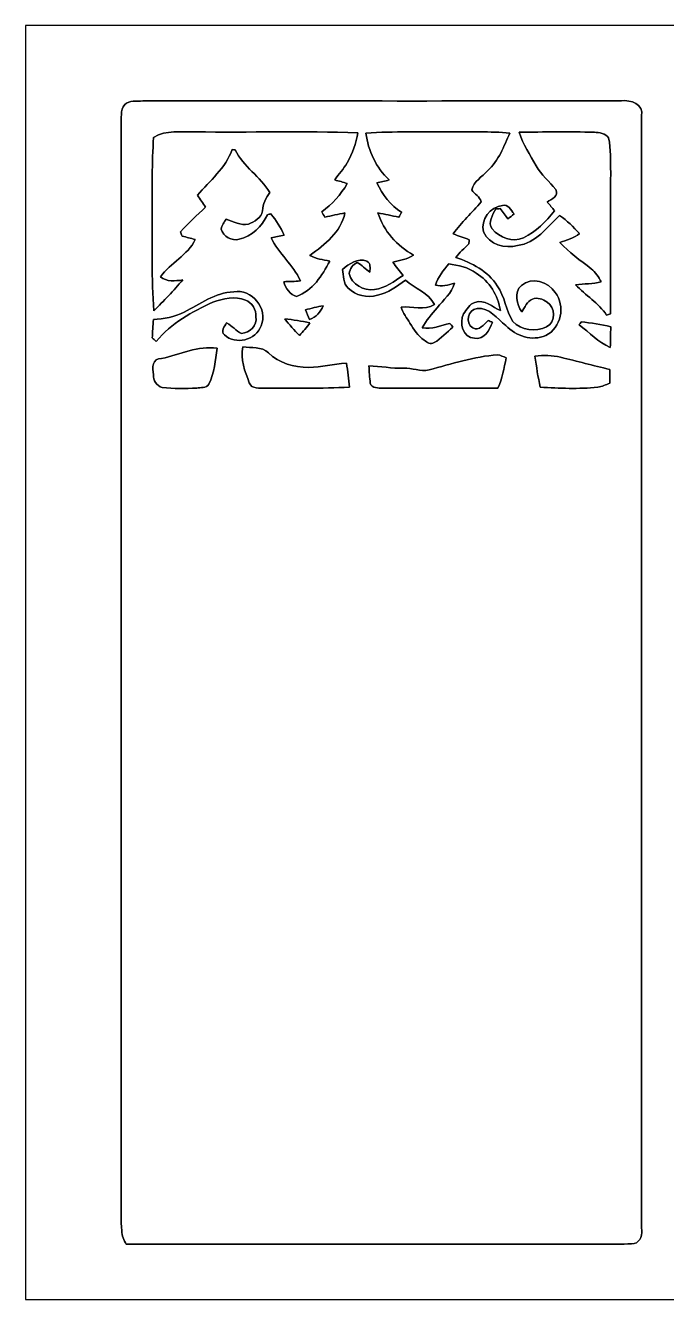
# Model space of a CAD drawing. Header units: centimetres. Extents: x -16.8 to 16.8, y -16.7 to 16.7.
# Drawn here: x -16.77 to 0, y -16.67 to 16.67 of the extents above; entities that cross this region are included whole.
import ezdxf

# ---------------------------------------------------------------- set-up
doc = ezdxf.new("R2010")
doc.units = ezdxf.units.CM
doc.header["$MEASUREMENT"] = 0
doc.layers.add('Layer 1', color=7, linetype='Continuous')

msp = doc.modelspace()

# ---------------------------------------------------------------- linework, layer by layer
at = {"layer": 'Layer 1', "color": 7}
for points, knots in [([(-16.77458, 16.66875), (-16.77458, 16.66875), (16.77458, 16.66875), (16.77458, 16.66875), (16.77458, 16.66875), (16.77458, 16.66875), (16.77458, -16.66875), (16.77458, -16.66875), (16.77458, -16.66875), (16.77458, -16.66875), (-16.77458, -16.66875), (-16.77458, -16.66875), (-16.77458, -16.66875), (-16.77458, -16.66875), (-16.77458, 16.66875), (-16.77458, 16.66875), (-16.77458, 16.66875), (-16.77458, 16.66875), (-16.77458, 16.66875), (-16.77458, 16.66875)], [0, 0, 0, 0, 0.16666667, 0.16666667, 0.16666667, 0.16666667, 0.33333333, 0.33333333, 0.33333333, 0.33333333, 0.5, 0.5, 0.5, 0.5, 0.66666667, 0.66666667, 0.66666667, 0.66666667, 1, 1, 1, 1]), ([(-14.17567, 14.59936), (-14.30902, 14.45472), (-14.25152, 14.23494), (-14.27233, 14.0589), (-14.27233, 14.0589), (-14.26633, 4.94524), (-14.27163, -4.16842), (-14.26986, -13.28208), (-14.26986, -13.28208), (-14.26492, -13.81054), (-14.29138, -14.34042), (-14.25751, -14.86852), (-14.25751, -14.86852), (-14.26034, -14.99941), (-14.19578, -15.113), (-14.13792, -15.22448), (-14.13792, -15.22448), (-9.81886, -15.21989), (-5.49981, -15.22236), (-1.18075, -15.22377), (-1.18075, -15.22377), (-1.09608, -15.21883), (-0.9271, -15.20931), (-0.84279, -15.20437), (-0.84279, -15.20437), (-0.67275, -15.16592), (-0.63077, -14.94543), (-0.65158, -14.80044), (-0.65158, -14.80044), (-0.65758, -5.0987), (-0.64523, 4.60375), (-0.65758, 14.30549), (-0.65758, 14.30549), (-0.58632, 14.61241), (-0.94509, 14.72988), (-1.18039, 14.69637), (-1.18039, 14.69637), (-5.35587, 14.68967), (-9.53135, 14.6939), (-13.70648, 14.69425), (-13.70648, 14.69425), (-13.85852, 14.67062), (-14.05855, 14.72918), (-14.17567, 14.59936)], [0, 0, 0, 0, 0.08333333, 0.08333333, 0.08333333, 0.08333333, 0.16666667, 0.16666667, 0.16666667, 0.16666667, 0.25, 0.25, 0.25, 0.25, 0.33333333, 0.33333333, 0.33333333, 0.33333333, 0.41666667, 0.41666667, 0.41666667, 0.41666667, 0.5, 0.5, 0.5, 0.5, 0.58333333, 0.58333333, 0.58333333, 0.58333333, 0.66666667, 0.66666667, 0.66666667, 0.66666667, 0.75, 0.75, 0.75, 0.75, 0.83333333, 0.83333333, 0.83333333, 0.83333333, 1, 1, 1, 1]), ([(-13.42178, 13.7414), (-13.09829, 13.94566), (-12.69189, 13.86699), (-12.32958, 13.88604), (-12.32958, 13.88604), (-10.91177, 13.86311), (-9.49219, 13.91179), (-8.07544, 13.86276), (-8.07544, 13.86276), (-8.12377, 13.58759), (-8.21373, 13.31842), (-8.35413, 13.07606), (-8.35413, 13.07606), (-8.44938, 12.91555), (-8.58097, 12.78114), (-8.68363, 12.62592), (-8.68363, 12.62592), (-8.57215, 12.59946), (-8.45926, 12.57476), (-8.35307, 12.52961), (-8.35307, 12.52961), (-8.53123, 12.24597), (-8.74501, 11.98316), (-9.02335, 11.7923), (-9.02335, 11.7923), (-8.99548, 11.74574), (-8.96761, 11.69952), (-8.93939, 11.65331), (-8.93939, 11.65331), (-8.76476, 11.68964), (-8.59084, 11.73092), (-8.41587, 11.7662), (-8.41587, 11.7662), (-8.52029, 11.26278), (-8.9408, 10.93823), (-9.33062, 10.65318), (-9.33062, 10.65318), (-9.17328, 10.56005), (-8.99089, 10.53783), (-8.81451, 10.50502), (-8.81451, 10.50502), (-9.00218, 10.12472), (-9.26747, 9.72785), (-9.6841, 9.58003), (-9.6841, 9.58003), (-9.85061, 9.6139), (-9.97232, 9.80122), (-10.01536, 9.96386), (-10.01536, 9.96386), (-9.87143, 9.98008), (-9.72538, 9.96139), (-9.58215, 9.98926), (-9.58215, 9.98926), (-9.76877, 10.41012), (-10.15294, 10.69975), (-10.34803, 11.11462), (-10.34803, 11.11462), (-10.23338, 11.13719), (-10.11873, 11.15766), (-10.00407, 11.17988), (-10.00407, 11.17988), (-10.08733, 11.38449), (-10.2168, 11.56406), (-10.3505, 11.73762), (-10.3505, 11.73762), (-10.37343, 11.73268), (-10.41929, 11.72281), (-10.44222, 11.71751), (-10.44222, 11.71751), (-10.58051, 11.41095), (-10.84615, 11.15095), (-11.18059, 11.07687), (-11.18059, 11.07687), (-11.37708, 11.01372), (-11.60321, 11.1506), (-11.65472, 11.34322), (-11.65472, 11.34322), (-11.63391, 11.43882), (-11.57429, 11.5189), (-11.52525, 11.6018), (-11.52525, 11.6018), (-11.33581, 11.54606), (-11.14425, 11.43141), (-10.93964, 11.46739), (-10.93964, 11.46739), (-10.79077, 11.53901), (-10.59709, 11.63355), (-10.57099, 11.817), (-10.57099, 11.817), (-10.56781, 12.00009), (-10.47644, 12.15531), (-10.37978, 12.30242), (-10.37978, 12.30242), (-10.63378, 12.71517), (-11.07581, 12.97305), (-11.2843, 13.41684), (-11.2843, 13.41684), (-11.30547, 13.4179), (-11.34745, 13.42037), (-11.36862, 13.42178), (-11.36862, 13.42178), (-11.53654, 12.93283), (-11.95141, 12.60616), (-12.2742, 12.22481), (-12.2742, 12.22481), (-12.20329, 12.1225), (-12.13062, 12.0209), (-12.06183, 11.91683), (-12.06183, 11.91683), (-12.28866, 11.71116), (-12.50633, 11.49526), (-12.71693, 11.27337), (-12.71693, 11.27337), (-12.70388, 11.23562), (-12.69083, 11.19787), (-12.67778, 11.16012), (-12.67778, 11.16012), (-12.56277, 11.12696), (-12.44635, 11.09804), (-12.32994, 11.06946), (-12.32994, 11.06946), (-12.52784, 10.65706), (-12.97975, 10.45492), (-13.24504, 10.09297), (-13.24504, 10.09297), (-13.07677, 9.95892), (-12.85875, 9.97938), (-12.65943, 10.01042), (-12.65943, 10.01042), (-12.89473, 9.72608), (-13.15473, 9.46291), (-13.41614, 9.20291), (-13.41614, 9.20291), (-13.47823, 10.04358), (-13.45494, 10.88743), (-13.45883, 11.72986), (-13.45883, 11.72986), (-13.46094, 12.40049), (-13.46588, 13.07183), (-13.42178, 13.7414)], [0, 0, 0, 0, 0.02777778, 0.02777778, 0.02777778, 0.02777778, 0.05555556, 0.05555556, 0.05555556, 0.05555556, 0.08333333, 0.08333333, 0.08333333, 0.08333333, 0.11111111, 0.11111111, 0.11111111, 0.11111111, 0.13888889, 0.13888889, 0.13888889, 0.13888889, 0.16666667, 0.16666667, 0.16666667, 0.16666667, 0.19444444, 0.19444444, 0.19444444, 0.19444444, 0.22222222, 0.22222222, 0.22222222, 0.22222222, 0.25, 0.25, 0.25, 0.25, 0.27777778, 0.27777778, 0.27777778, 0.27777778, 0.30555556, 0.30555556, 0.30555556, 0.30555556, 0.33333333, 0.33333333, 0.33333333, 0.33333333, 0.36111111, 0.36111111, 0.36111111, 0.36111111, 0.38888889, 0.38888889, 0.38888889, 0.38888889, 0.41666667, 0.41666667, 0.41666667, 0.41666667, 0.44444444, 0.44444444, 0.44444444, 0.44444444, 0.47222222, 0.47222222, 0.47222222, 0.47222222, 0.5, 0.5, 0.5, 0.5, 0.52777778, 0.52777778, 0.52777778, 0.52777778, 0.55555556, 0.55555556, 0.55555556, 0.55555556, 0.58333333, 0.58333333, 0.58333333, 0.58333333, 0.61111111, 0.61111111, 0.61111111, 0.61111111, 0.63888889, 0.63888889, 0.63888889, 0.63888889, 0.66666667, 0.66666667, 0.66666667, 0.66666667, 0.69444444, 0.69444444, 0.69444444, 0.69444444, 0.72222222, 0.72222222, 0.72222222, 0.72222222, 0.75, 0.75, 0.75, 0.75, 0.77777778, 0.77777778, 0.77777778, 0.77777778, 0.80555556, 0.80555556, 0.80555556, 0.80555556, 0.83333333, 0.83333333, 0.83333333, 0.83333333, 0.86111111, 0.86111111, 0.86111111, 0.86111111, 0.88888889, 0.88888889, 0.88888889, 0.88888889, 0.91666667, 0.91666667, 0.91666667, 0.91666667, 0.94444444, 0.94444444, 0.94444444, 0.94444444, 1, 1, 1, 1]), ([(-7.86448, 13.85252), (-7.13176, 13.90438), (-6.39621, 13.87546), (-5.66208, 13.88286), (-5.66208, 13.88286), (-5.14138, 13.87792), (-4.61927, 13.89909), (-4.09963, 13.85499), (-4.09963, 13.85499), (-4.25803, 13.50786), (-4.38609, 13.12686), (-4.68348, 12.86827), (-4.68348, 12.86827), (-4.82918, 12.71129), (-5.04049, 12.58993), (-5.09764, 12.3698), (-5.09764, 12.3698), (-5.02849, 12.25338), (-4.87786, 12.19306), (-4.84752, 12.05406), (-4.84752, 12.05406), (-5.08847, 11.77184), (-5.36787, 11.52313), (-5.58165, 11.21763), (-5.58165, 11.21763), (-5.44618, 11.15942), (-5.30507, 11.11532), (-5.16714, 11.06241), (-5.16714, 11.06241), (-5.16784, 11.03559), (-5.16925, 10.98233), (-5.16961, 10.95551), (-5.16961, 10.95551), (-5.29202, 10.84192), (-5.42008, 10.73185), (-5.51533, 10.59356), (-5.51533, 10.59356), (-5.09094, 10.46833), (-4.67642, 10.23832), (-4.43124, 9.85732), (-4.43124, 9.85732), (-4.22416, 9.57721), (-4.2097, 9.21103), (-4.02378, 8.91963), (-4.02378, 8.91963), (-3.80259, 8.68645), (-3.42124, 8.65223), (-3.13761, 8.78417), (-3.13761, 8.78417), (-2.88925, 8.90552), (-2.90371, 9.29464), (-3.12561, 9.43292), (-3.12561, 9.43292), (-3.23674, 9.50348), (-3.37855, 9.56769), (-3.50838, 9.50771), (-3.50838, 9.50771), (-3.65654, 9.4548), (-3.70417, 9.2897), (-3.78848, 9.17293), (-3.78848, 9.17293), (-3.9183, 9.37331), (-4.00791, 9.68763), (-3.79483, 9.86261), (-3.79483, 9.86261), (-3.52778, 10.10144), (-3.0921, 9.96174), (-2.91112, 9.6834), (-2.91112, 9.6834), (-2.64442, 9.33626), (-2.75273, 8.75136), (-3.15877, 8.55733), (-3.15877, 8.55733), (-3.51402, 8.39717), (-3.94582, 8.53934), (-4.20194, 8.81627), (-4.20194, 8.81627), (-4.43512, 8.98842), (-4.62668, 9.29605), (-4.95582, 9.26218), (-4.95582, 9.26218), (-5.19571, 9.23502), (-5.28144, 8.884), (-5.07189, 8.75524), (-5.07189, 8.75524), (-4.89726, 8.66987), (-4.77838, 8.84555), (-4.66937, 8.94856), (-4.66937, 8.94856), (-4.63127, 8.93269), (-4.59317, 8.91681), (-4.55471, 8.90094), (-4.55471, 8.90094), (-4.63409, 8.69668), (-4.76179, 8.44515), (-5.02885, 8.4836), (-5.02885, 8.4836), (-5.32483, 8.49489), (-5.43278, 8.89071), (-5.31001, 9.11931), (-5.31001, 9.11931), (-5.23028, 9.2329), (-5.15761, 9.38248), (-5.01262, 9.42305), (-5.01262, 9.42305), (-4.75791, 9.50771), (-4.5593, 9.30204), (-4.34411, 9.20715), (-4.34411, 9.20715), (-4.41113, 9.60155), (-4.63374, 9.98008), (-4.98334, 10.18681), (-4.98334, 10.18681), (-5.18689, 10.35121), (-5.45183, 10.38296), (-5.69948, 10.43376), (-5.69948, 10.43376), (-5.83812, 10.26266), (-5.97288, 10.08451), (-6.04802, 9.8746), (-6.04802, 9.8746), (-5.8801, 9.82768), (-5.71253, 9.87637), (-5.55131, 9.92329), (-5.55131, 9.92329), (-5.61411, 9.66082), (-5.84729, 9.48937), (-6.00075, 9.28194), (-6.00075, 9.28194), (-6.15209, 9.12177), (-6.28474, 8.94609), (-6.39339, 8.75418), (-6.39339, 8.75418), (-6.14433, 8.71714), (-5.90621, 8.81062), (-5.66984, 8.87377), (-5.66984, 8.87377), (-5.64339, 8.84061), (-5.61658, 8.80745), (-5.58976, 8.77429), (-5.58976, 8.77429), (-5.7531, 8.64164), (-5.89174, 8.47443), (-6.07589, 8.3693), (-6.07589, 8.3693), (-6.16867, 8.3125), (-6.27027, 8.37882), (-6.34506, 8.43456), (-6.34506, 8.43456), (-6.50487, 8.54781), (-6.60823, 8.7189), (-6.71442, 8.87871), (-6.71442, 8.87871), (-6.79768, 9.01559), (-6.89786, 9.14541), (-6.94584, 9.29993), (-6.94584, 9.29993), (-6.65445, 9.32744), (-6.33977, 9.20538), (-6.07272, 9.36696), (-6.07272, 9.36696), (-6.22088, 9.67846), (-6.58424, 9.7857), (-6.83048, 10.00196), (-6.83048, 10.00196), (-7.05873, 9.84603), (-7.2831, 9.65729), (-7.56673, 9.61496), (-7.56673, 9.61496), (-7.83414, 9.51936), (-8.134, 9.61037), (-8.33402, 9.79911), (-8.33402, 9.79911), (-8.47055, 9.91976), (-8.43527, 10.12613), (-8.48007, 10.28453), (-8.48007, 10.28453), (-8.30404, 10.4334), (-8.08284, 10.59286), (-7.84013, 10.50149), (-7.84013, 10.50149), (-7.73254, 10.44646), (-7.75935, 10.31557), (-7.76252, 10.21715), (-7.76252, 10.21715), (-7.87929, 10.29194), (-7.96925, 10.40412), (-8.09484, 10.46551), (-8.09484, 10.46551), (-8.20244, 10.41259), (-8.29698, 10.30464), (-8.30157, 10.18117), (-8.30157, 10.18117), (-8.24265, 9.88236), (-7.92374, 9.72573), (-7.64117, 9.75677), (-7.64117, 9.75677), (-7.35859, 9.7977), (-7.12223, 9.97056), (-6.89504, 10.13072), (-6.89504, 10.13072), (-6.98747, 10.24467), (-7.08096, 10.3572), (-7.16209, 10.47962), (-7.16209, 10.47962), (-6.98041, 10.52971), (-6.78004, 10.54312), (-6.62411, 10.65918), (-6.62411, 10.65918), (-7.05379, 10.90401), (-7.40093, 11.29347), (-7.55403, 11.76655), (-7.55403, 11.76655), (-7.37129, 11.73127), (-7.18996, 11.68859), (-7.00687, 11.65225), (-7.00687, 11.65225), (-6.98147, 11.69388), (-6.95607, 11.73515), (-6.93032, 11.77643), (-6.93032, 11.77643), (-7.22313, 11.96058), (-7.42491, 12.24668), (-7.58366, 12.54725), (-7.58366, 12.54725), (-7.47713, 12.57229), (-7.36635, 12.59558), (-7.26017, 12.62592), (-7.26017, 12.62592), (-7.59813, 12.95012), (-7.80909, 13.38721), (-7.86448, 13.85252)], [0, 0, 0, 0, 0.01694915, 0.01694915, 0.01694915, 0.01694915, 0.03389831, 0.03389831, 0.03389831, 0.03389831, 0.05084746, 0.05084746, 0.05084746, 0.05084746, 0.06779661, 0.06779661, 0.06779661, 0.06779661, 0.08474576, 0.08474576, 0.08474576, 0.08474576, 0.10169492, 0.10169492, 0.10169492, 0.10169492, 0.11864407, 0.11864407, 0.11864407, 0.11864407, 0.13559322, 0.13559322, 0.13559322, 0.13559322, 0.15254237, 0.15254237, 0.15254237, 0.15254237, 0.16949153, 0.16949153, 0.16949153, 0.16949153, 0.18644068, 0.18644068, 0.18644068, 0.18644068, 0.20338983, 0.20338983, 0.20338983, 0.20338983, 0.22033898, 0.22033898, 0.22033898, 0.22033898, 0.23728814, 0.23728814, 0.23728814, 0.23728814, 0.25423729, 0.25423729, 0.25423729, 0.25423729, 0.27118644, 0.27118644, 0.27118644, 0.27118644, 0.28813559, 0.28813559, 0.28813559, 0.28813559, 0.30508475, 0.30508475, 0.30508475, 0.30508475, 0.3220339, 0.3220339, 0.3220339, 0.3220339, 0.33898305, 0.33898305, 0.33898305, 0.33898305, 0.3559322, 0.3559322, 0.3559322, 0.3559322, 0.37288136, 0.37288136, 0.37288136, 0.37288136, 0.38983051, 0.38983051, 0.38983051, 0.38983051, 0.40677966, 0.40677966, 0.40677966, 0.40677966, 0.42372881, 0.42372881, 0.42372881, 0.42372881, 0.44067797, 0.44067797, 0.44067797, 0.44067797, 0.45762712, 0.45762712, 0.45762712, 0.45762712, 0.47457627, 0.47457627, 0.47457627, 0.47457627, 0.49152542, 0.49152542, 0.49152542, 0.49152542, 0.50847458, 0.50847458, 0.50847458, 0.50847458, 0.52542373, 0.52542373, 0.52542373, 0.52542373, 0.54237288, 0.54237288, 0.54237288, 0.54237288, 0.55932203, 0.55932203, 0.55932203, 0.55932203, 0.57627119, 0.57627119, 0.57627119, 0.57627119, 0.59322034, 0.59322034, 0.59322034, 0.59322034, 0.61016949, 0.61016949, 0.61016949, 0.61016949, 0.62711864, 0.62711864, 0.62711864, 0.62711864, 0.6440678, 0.6440678, 0.6440678, 0.6440678, 0.66101695, 0.66101695, 0.66101695, 0.66101695, 0.6779661, 0.6779661, 0.6779661, 0.6779661, 0.69491525, 0.69491525, 0.69491525, 0.69491525, 0.71186441, 0.71186441, 0.71186441, 0.71186441, 0.72881356, 0.72881356, 0.72881356, 0.72881356, 0.74576271, 0.74576271, 0.74576271, 0.74576271, 0.76271186, 0.76271186, 0.76271186, 0.76271186, 0.77966102, 0.77966102, 0.77966102, 0.77966102, 0.79661017, 0.79661017, 0.79661017, 0.79661017, 0.81355932, 0.81355932, 0.81355932, 0.81355932, 0.83050847, 0.83050847, 0.83050847, 0.83050847, 0.84745763, 0.84745763, 0.84745763, 0.84745763, 0.86440678, 0.86440678, 0.86440678, 0.86440678, 0.88135593, 0.88135593, 0.88135593, 0.88135593, 0.89830508, 0.89830508, 0.89830508, 0.89830508, 0.91525424, 0.91525424, 0.91525424, 0.91525424, 0.93220339, 0.93220339, 0.93220339, 0.93220339, 0.94915254, 0.94915254, 0.94915254, 0.94915254, 0.96610169, 0.96610169, 0.96610169, 0.96610169, 1, 1, 1, 1]), ([(-3.85833, 13.87334), (-3.20146, 13.87969), (-2.54388, 13.9005), (-1.88736, 13.87299), (-1.88736, 13.87299), (-1.75966, 13.86805), (-1.59032, 13.84829), (-1.51553, 13.72658), (-1.51553, 13.72658), (-1.44992, 13.43025), (-1.46791, 13.12439), (-1.46085, 12.82347), (-1.46085, 12.82347), (-1.46861, 11.59087), (-1.45874, 10.35826), (-1.46756, 9.12566), (-1.46756, 9.12566), (-1.50072, 9.11331), (-1.53353, 9.10096), (-1.56633, 9.08791), (-1.56633, 9.08791), (-1.78294, 9.40717), (-2.11984, 9.60826), (-2.37984, 9.88483), (-2.37984, 9.88483), (-2.15618, 9.91306), (-1.92617, 9.90036), (-1.70709, 9.96033), (-1.70709, 9.96033), (-1.77553, 10.08803), (-1.85914, 10.21045), (-1.97097, 10.30393), (-1.97097, 10.30393), (-2.25354, 10.5223), (-2.54811, 10.73079), (-2.79259, 10.99291), (-2.79259, 10.99291), (-2.61267, 11.04971), (-2.42394, 11.10015), (-2.27436, 11.22186), (-2.27436, 11.22186), (-2.43276, 11.39543), (-2.60068, 11.56688), (-2.79929, 11.69352), (-2.79929, 11.69352), (-3.13126, 11.39331), (-3.41313, 10.96504), (-3.89678, 10.91212), (-3.89678, 10.91212), (-4.22557, 10.82463), (-4.64361, 10.9287), (-4.78578, 11.26737), (-4.78578, 11.26737), (-4.87786, 11.58522), (-4.61433, 11.92918), (-4.29084, 11.95529), (-4.29084, 11.95529), (-4.14267, 12.00891), (-4.06964, 11.83076), (-3.98851, 11.7415), (-3.98851, 11.7415), (-4.04213, 11.69635), (-4.0954, 11.65154), (-4.14902, 11.60709), (-4.14902, 11.60709), (-4.21746, 11.69599), (-4.28413, 11.78666), (-4.35081, 11.87626), (-4.35081, 11.87626), (-4.37938, 11.87485), (-4.43653, 11.87132), (-4.46511, 11.86956), (-4.46511, 11.86956), (-4.54519, 11.71328), (-4.68912, 11.51572), (-4.56671, 11.34392), (-4.56671, 11.34392), (-4.37233, 11.12061), (-4.02766, 10.98233), (-3.74438, 11.11497), (-3.74438, 11.11497), (-3.41348, 11.27019), (-3.15101, 11.53654), (-2.92947, 11.82088), (-2.92947, 11.82088), (-2.99332, 11.89708), (-3.05717, 11.97257), (-3.11997, 12.04913), (-3.11997, 12.04913), (-3.01554, 12.13097), (-2.80211, 12.19729), (-2.90054, 12.3758), (-2.90054, 12.3758), (-3.06705, 12.58499), (-3.27625, 12.76103), (-3.40924, 12.99598), (-3.40924, 12.99598), (-3.57646, 13.27856), (-3.75144, 13.56113), (-3.85833, 13.87334)], [0, 0, 0, 0, 0.03846154, 0.03846154, 0.03846154, 0.03846154, 0.07692308, 0.07692308, 0.07692308, 0.07692308, 0.11538462, 0.11538462, 0.11538462, 0.11538462, 0.15384615, 0.15384615, 0.15384615, 0.15384615, 0.19230769, 0.19230769, 0.19230769, 0.19230769, 0.23076923, 0.23076923, 0.23076923, 0.23076923, 0.26923077, 0.26923077, 0.26923077, 0.26923077, 0.30769231, 0.30769231, 0.30769231, 0.30769231, 0.34615385, 0.34615385, 0.34615385, 0.34615385, 0.38461538, 0.38461538, 0.38461538, 0.38461538, 0.42307692, 0.42307692, 0.42307692, 0.42307692, 0.46153846, 0.46153846, 0.46153846, 0.46153846, 0.5, 0.5, 0.5, 0.5, 0.53846154, 0.53846154, 0.53846154, 0.53846154, 0.57692308, 0.57692308, 0.57692308, 0.57692308, 0.61538462, 0.61538462, 0.61538462, 0.61538462, 0.65384615, 0.65384615, 0.65384615, 0.65384615, 0.69230769, 0.69230769, 0.69230769, 0.69230769, 0.73076923, 0.73076923, 0.73076923, 0.73076923, 0.76923077, 0.76923077, 0.76923077, 0.76923077, 0.80769231, 0.80769231, 0.80769231, 0.80769231, 0.84615385, 0.84615385, 0.84615385, 0.84615385, 0.88461538, 0.88461538, 0.88461538, 0.88461538, 0.92307692, 0.92307692, 0.92307692, 0.92307692, 1, 1, 1, 1]), ([(-11.32593, 9.70104), (-10.85709, 9.78676), (-10.41012, 9.25583), (-10.60768, 8.80816), (-10.60768, 8.80816), (-10.74491, 8.42857), (-11.28078, 8.30298), (-11.57041, 8.57426), (-11.57041, 8.57426), (-11.67448, 8.66069), (-11.56688, 8.80004), (-11.51043, 8.884), (-11.51043, 8.884), (-11.36368, 8.81839), (-11.26878, 8.6741), (-11.12273, 8.60848), (-11.12273, 8.60848), (-10.91036, 8.62789), (-10.70187, 8.81768), (-10.74244, 9.04875), (-10.74244, 9.04875), (-10.73044, 9.23396), (-10.84615, 9.41564), (-11.01796, 9.48231), (-11.01796, 9.48231), (-11.29065, 9.58921), (-11.6018, 9.52676), (-11.86815, 9.42975), (-11.86815, 9.42975), (-12.41813, 9.1821), (-12.9607, 8.87448), (-13.35052, 8.40352), (-13.35052, 8.40352), (-13.38615, 8.43315), (-13.42178, 8.46243), (-13.45706, 8.49171), (-13.45706, 8.49171), (-13.44895, 8.65187), (-13.44119, 8.81239), (-13.42813, 8.9722), (-13.42813, 8.9722), (-13.15085, 8.99125), (-12.87568, 9.04381), (-12.62451, 9.16834), (-12.62451, 9.16834), (-12.20717, 9.3786), (-11.80959, 9.67493), (-11.32593, 9.70104)], [0, 0, 0, 0, 0.07692308, 0.07692308, 0.07692308, 0.07692308, 0.15384615, 0.15384615, 0.15384615, 0.15384615, 0.23076923, 0.23076923, 0.23076923, 0.23076923, 0.30769231, 0.30769231, 0.30769231, 0.30769231, 0.38461538, 0.38461538, 0.38461538, 0.38461538, 0.46153846, 0.46153846, 0.46153846, 0.46153846, 0.53846154, 0.53846154, 0.53846154, 0.53846154, 0.61538462, 0.61538462, 0.61538462, 0.61538462, 0.69230769, 0.69230769, 0.69230769, 0.69230769, 0.76923077, 0.76923077, 0.76923077, 0.76923077, 0.84615385, 0.84615385, 0.84615385, 0.84615385, 1, 1, 1, 1]), ([(-9.45092, 9.22549), (-9.29675, 9.26853), (-9.14153, 9.31192), (-8.98243, 9.33556), (-8.98243, 9.33556), (-9.05122, 9.17434), (-9.16799, 9.02829), (-9.34403, 8.97714), (-9.34403, 8.97714), (-9.38071, 9.05969), (-9.41705, 9.14188), (-9.45092, 9.22549)], [0, 0, 0, 0, 0.25, 0.25, 0.25, 0.25, 0.5, 0.5, 0.5, 0.5, 1, 1, 1, 1]), ([(-9.9889, 8.98948), (-9.76877, 8.96902), (-9.55075, 8.93022), (-9.33309, 8.89), (-9.33309, 8.89), (-9.40647, 8.76617), (-9.50983, 8.66493), (-9.60649, 8.5598), (-9.60649, 8.5598), (-9.74019, 8.69738), (-9.87249, 8.83708), (-9.9889, 8.98948)], [0, 0, 0, 0, 0.25, 0.25, 0.25, 0.25, 0.5, 0.5, 0.5, 0.5, 1, 1, 1, 1]), ([(-2.23273, 8.91328), (-1.97344, 8.88047), (-1.71168, 8.8519), (-1.45838, 8.78311), (-1.45838, 8.78311), (-1.46332, 8.60284), (-1.46509, 8.42186), (-1.47249, 8.24124), (-1.47249, 8.24124), (-1.77871, 8.38447), (-2.01718, 8.63177), (-2.28529, 8.83179), (-2.28529, 8.83179), (-2.27189, 8.85225), (-2.24578, 8.89282), (-2.23273, 8.91328)], [0, 0, 0, 0, 0.2, 0.2, 0.2, 0.2, 0.4, 0.4, 0.4, 0.4, 0.6, 0.6, 0.6, 0.6, 1, 1, 1, 1]), ([(-13.21188, 7.95302), (-12.73704, 8.06767), (-12.25479, 8.29275), (-11.75738, 8.2229), (-11.75738, 8.2229), (-11.81206, 7.90787), (-11.8237, 7.57202), (-11.97998, 7.28557), (-11.97998, 7.28557), (-12.03431, 7.17091), (-12.198, 7.20055), (-12.29395, 7.18114), (-12.29395, 7.18114), (-12.59593, 7.16809), (-12.90038, 7.15927), (-13.20059, 7.1942), (-13.20059, 7.1942), (-13.33535, 7.24394), (-13.43801, 7.38399), (-13.42637, 7.53251), (-13.42637, 7.53251), (-13.45988, 7.70361), (-13.46659, 7.96784), (-13.21188, 7.95302)], [0, 0, 0, 0, 0.14285714, 0.14285714, 0.14285714, 0.14285714, 0.28571429, 0.28571429, 0.28571429, 0.28571429, 0.42857143, 0.42857143, 0.42857143, 0.42857143, 0.57142857, 0.57142857, 0.57142857, 0.57142857, 0.71428571, 0.71428571, 0.71428571, 0.71428571, 1, 1, 1, 1]), ([(-11.08357, 8.25712), (-10.86273, 8.23207), (-10.59498, 8.27229), (-10.41647, 8.10507), (-10.41647, 8.10507), (-10.1406, 7.83519), (-9.74725, 7.71525), (-9.3666, 7.72301), (-9.3666, 7.72301), (-9.03111, 7.71031), (-8.71008, 7.82637), (-8.376, 7.83026), (-8.376, 7.83026), (-8.34178, 7.62317), (-8.31638, 7.41504), (-8.29733, 7.20584), (-8.29733, 7.20584), (-9.02935, 7.16245), (-9.76313, 7.17867), (-10.4962, 7.1755), (-10.4962, 7.1755), (-10.63025, 7.18608), (-10.86379, 7.14622), (-10.91741, 7.32084), (-10.91741, 7.32084), (-11.0303, 7.614), (-11.16471, 7.93821), (-11.08357, 8.25712)], [0, 0, 0, 0, 0.125, 0.125, 0.125, 0.125, 0.25, 0.25, 0.25, 0.25, 0.375, 0.375, 0.375, 0.375, 0.5, 0.5, 0.5, 0.5, 0.625, 0.625, 0.625, 0.625, 0.75, 0.75, 0.75, 0.75, 1, 1, 1, 1]), ([(-6.21418, 7.65704), (-5.62257, 7.80768), (-5.03837, 8.01511), (-4.42313, 8.04721), (-4.42313, 8.04721), (-4.34199, 8.04263), (-4.26932, 8.00171), (-4.19523, 7.97172), (-4.19523, 7.97172), (-4.2485, 7.7022), (-4.30213, 7.42915), (-4.41149, 7.1755), (-4.41149, 7.1755), (-5.4169, 7.18749), (-6.42232, 7.16915), (-7.42738, 7.17973), (-7.42738, 7.17973), (-7.5251, 7.18079), (-7.72583, 7.16809), (-7.75088, 7.30779), (-7.75088, 7.30779), (-7.77416, 7.45772), (-7.77769, 7.60942), (-7.78828, 7.76005), (-7.78828, 7.76005), (-7.48453, 7.76111), (-7.18644, 7.68562), (-6.88164, 7.69867), (-6.88164, 7.69867), (-6.65656, 7.72266), (-6.43784, 7.59495), (-6.21418, 7.65704)], [0, 0, 0, 0, 0.11111111, 0.11111111, 0.11111111, 0.11111111, 0.22222222, 0.22222222, 0.22222222, 0.22222222, 0.33333333, 0.33333333, 0.33333333, 0.33333333, 0.44444444, 0.44444444, 0.44444444, 0.44444444, 0.55555556, 0.55555556, 0.55555556, 0.55555556, 0.66666667, 0.66666667, 0.66666667, 0.66666667, 0.77777778, 0.77777778, 0.77777778, 0.77777778, 1, 1, 1, 1]), ([(-3.44452, 8.01405), (-3.22051, 8.04086), (-2.99014, 8.0451), (-2.77001, 7.98654), (-2.77001, 7.98654), (-2.34068, 7.88599), (-1.91558, 7.76676), (-1.48519, 7.66974), (-1.48519, 7.66974), (-1.48061, 7.55015), (-1.48378, 7.43162), (-1.4859, 7.31202), (-1.4859, 7.31202), (-1.58679, 7.26828), (-1.68698, 7.21642), (-1.7974, 7.20196), (-1.7974, 7.20196), (-2.29799, 7.15257), (-2.80211, 7.17374), (-3.30306, 7.20231), (-3.30306, 7.20231), (-3.36515, 7.47042), (-3.40219, 7.74277), (-3.44452, 8.01405)], [0, 0, 0, 0, 0.14285714, 0.14285714, 0.14285714, 0.14285714, 0.28571429, 0.28571429, 0.28571429, 0.28571429, 0.42857143, 0.42857143, 0.42857143, 0.42857143, 0.57142857, 0.57142857, 0.57142857, 0.57142857, 0.71428571, 0.71428571, 0.71428571, 0.71428571, 1, 1, 1, 1])]:
    msp.add_open_spline(points, degree=3, knots=knots, dxfattribs=at)
at = {"layer": 'Layer 1', "color": 251}
for points, knots in [([(-14.17567, 14.59936), (-14.05855, 14.72918), (-13.85852, 14.67062), (-13.70648, 14.69425), (-13.70648, 14.69425), (-9.53135, 14.6939), (-5.35587, 14.68967), (-1.18039, 14.69637), (-1.18039, 14.69637), (-0.94509, 14.72988), (-0.58632, 14.61241), (-0.65758, 14.30549), (-0.65758, 14.30549), (-0.64523, 4.60375), (-0.65758, -5.0987), (-0.65158, -14.80044), (-0.65158, -14.80044), (-0.63077, -14.94543), (-0.67275, -15.16592), (-0.84279, -15.20437), (-0.84279, -15.20437), (-0.9271, -15.20931), (-1.09608, -15.21883), (-1.18075, -15.22377), (-1.18075, -15.22377), (-5.49981, -15.22236), (-9.81886, -15.21989), (-14.13792, -15.22448), (-14.13792, -15.22448), (-14.19578, -15.113), (-14.26034, -14.99941), (-14.25751, -14.86852), (-14.25751, -14.86852), (-14.29138, -14.34042), (-14.26492, -13.81054), (-14.26986, -13.28208), (-14.26986, -13.28208), (-14.27163, -4.16842), (-14.26633, 4.94524), (-14.27233, 14.0589), (-14.27233, 14.0589), (-14.25152, 14.23494), (-14.30902, 14.45472), (-14.17567, 14.59936), (-14.17567, 14.59936), (-14.17567, 14.59936), (-14.17567, 14.59936), (-14.17567, 14.59936)], [0, 0, 0, 0, 0.07692308, 0.07692308, 0.07692308, 0.07692308, 0.15384615, 0.15384615, 0.15384615, 0.15384615, 0.23076923, 0.23076923, 0.23076923, 0.23076923, 0.30769231, 0.30769231, 0.30769231, 0.30769231, 0.38461538, 0.38461538, 0.38461538, 0.38461538, 0.46153846, 0.46153846, 0.46153846, 0.46153846, 0.53846154, 0.53846154, 0.53846154, 0.53846154, 0.61538462, 0.61538462, 0.61538462, 0.61538462, 0.69230769, 0.69230769, 0.69230769, 0.69230769, 0.76923077, 0.76923077, 0.76923077, 0.76923077, 0.84615385, 0.84615385, 0.84615385, 0.84615385, 1, 1, 1, 1]), ([(-13.42178, 13.7414), (-13.46588, 13.07183), (-13.46094, 12.40049), (-13.45883, 11.72986), (-13.45883, 11.72986), (-13.45494, 10.88743), (-13.47823, 10.04358), (-13.41614, 9.20291), (-13.41614, 9.20291), (-13.15473, 9.46291), (-12.89473, 9.72608), (-12.65943, 10.01042), (-12.65943, 10.01042), (-12.85875, 9.97938), (-13.07677, 9.95892), (-13.24504, 10.09297), (-13.24504, 10.09297), (-12.97975, 10.45492), (-12.52784, 10.65706), (-12.32994, 11.06946), (-12.32994, 11.06946), (-12.44635, 11.09804), (-12.56277, 11.12696), (-12.67778, 11.16012), (-12.67778, 11.16012), (-12.69083, 11.19787), (-12.70388, 11.23562), (-12.71693, 11.27337), (-12.71693, 11.27337), (-12.50633, 11.49526), (-12.28866, 11.71116), (-12.06183, 11.91683), (-12.06183, 11.91683), (-12.13062, 12.0209), (-12.20329, 12.1225), (-12.2742, 12.22481), (-12.2742, 12.22481), (-11.95141, 12.60616), (-11.53654, 12.93283), (-11.36862, 13.42178), (-11.36862, 13.42178), (-11.34745, 13.42037), (-11.30547, 13.4179), (-11.2843, 13.41684), (-11.2843, 13.41684), (-11.07581, 12.97305), (-10.63378, 12.71517), (-10.37978, 12.30242), (-10.37978, 12.30242), (-10.47644, 12.15531), (-10.56781, 12.00009), (-10.57099, 11.817), (-10.57099, 11.817), (-10.59709, 11.63355), (-10.79077, 11.53901), (-10.93964, 11.46739), (-10.93964, 11.46739), (-11.14425, 11.43141), (-11.33581, 11.54606), (-11.52525, 11.6018), (-11.52525, 11.6018), (-11.57429, 11.5189), (-11.63391, 11.43882), (-11.65472, 11.34322), (-11.65472, 11.34322), (-11.60321, 11.1506), (-11.37708, 11.01372), (-11.18059, 11.07687), (-11.18059, 11.07687), (-10.84615, 11.15095), (-10.58051, 11.41095), (-10.44222, 11.71751), (-10.44222, 11.71751), (-10.41929, 11.72281), (-10.37343, 11.73268), (-10.3505, 11.73762), (-10.3505, 11.73762), (-10.2168, 11.56406), (-10.08733, 11.38449), (-10.00407, 11.17988), (-10.00407, 11.17988), (-10.11873, 11.15766), (-10.23338, 11.13719), (-10.34803, 11.11462), (-10.34803, 11.11462), (-10.15294, 10.69975), (-9.76877, 10.41012), (-9.58215, 9.98926), (-9.58215, 9.98926), (-9.72538, 9.96139), (-9.87143, 9.98008), (-10.01536, 9.96386), (-10.01536, 9.96386), (-9.97232, 9.80122), (-9.85061, 9.6139), (-9.6841, 9.58003), (-9.6841, 9.58003), (-9.26747, 9.72785), (-9.00218, 10.12472), (-8.81451, 10.50502), (-8.81451, 10.50502), (-8.99089, 10.53783), (-9.17328, 10.56005), (-9.33062, 10.65318), (-9.33062, 10.65318), (-8.9408, 10.93823), (-8.52029, 11.26278), (-8.41587, 11.7662), (-8.41587, 11.7662), (-8.59084, 11.73092), (-8.76476, 11.68964), (-8.93939, 11.65331), (-8.93939, 11.65331), (-8.96761, 11.69952), (-8.99548, 11.74574), (-9.02335, 11.7923), (-9.02335, 11.7923), (-8.74501, 11.98316), (-8.53123, 12.24597), (-8.35307, 12.52961), (-8.35307, 12.52961), (-8.45926, 12.57476), (-8.57215, 12.59946), (-8.68363, 12.62592), (-8.68363, 12.62592), (-8.58097, 12.78114), (-8.44938, 12.91555), (-8.35413, 13.07606), (-8.35413, 13.07606), (-8.21373, 13.31842), (-8.12377, 13.58759), (-8.07544, 13.86276), (-8.07544, 13.86276), (-9.49219, 13.91179), (-10.91177, 13.86311), (-12.32958, 13.88604), (-12.32958, 13.88604), (-12.69189, 13.86699), (-13.09829, 13.94566), (-13.42178, 13.7414), (-13.42178, 13.7414), (-13.42178, 13.7414), (-13.42178, 13.7414), (-13.42178, 13.7414)], [0, 0, 0, 0, 0.02702703, 0.02702703, 0.02702703, 0.02702703, 0.05405405, 0.05405405, 0.05405405, 0.05405405, 0.08108108, 0.08108108, 0.08108108, 0.08108108, 0.10810811, 0.10810811, 0.10810811, 0.10810811, 0.13513514, 0.13513514, 0.13513514, 0.13513514, 0.16216216, 0.16216216, 0.16216216, 0.16216216, 0.18918919, 0.18918919, 0.18918919, 0.18918919, 0.21621622, 0.21621622, 0.21621622, 0.21621622, 0.24324324, 0.24324324, 0.24324324, 0.24324324, 0.27027027, 0.27027027, 0.27027027, 0.27027027, 0.2972973, 0.2972973, 0.2972973, 0.2972973, 0.32432432, 0.32432432, 0.32432432, 0.32432432, 0.35135135, 0.35135135, 0.35135135, 0.35135135, 0.37837838, 0.37837838, 0.37837838, 0.37837838, 0.40540541, 0.40540541, 0.40540541, 0.40540541, 0.43243243, 0.43243243, 0.43243243, 0.43243243, 0.45945946, 0.45945946, 0.45945946, 0.45945946, 0.48648649, 0.48648649, 0.48648649, 0.48648649, 0.51351351, 0.51351351, 0.51351351, 0.51351351, 0.54054054, 0.54054054, 0.54054054, 0.54054054, 0.56756757, 0.56756757, 0.56756757, 0.56756757, 0.59459459, 0.59459459, 0.59459459, 0.59459459, 0.62162162, 0.62162162, 0.62162162, 0.62162162, 0.64864865, 0.64864865, 0.64864865, 0.64864865, 0.67567568, 0.67567568, 0.67567568, 0.67567568, 0.7027027, 0.7027027, 0.7027027, 0.7027027, 0.72972973, 0.72972973, 0.72972973, 0.72972973, 0.75675676, 0.75675676, 0.75675676, 0.75675676, 0.78378378, 0.78378378, 0.78378378, 0.78378378, 0.81081081, 0.81081081, 0.81081081, 0.81081081, 0.83783784, 0.83783784, 0.83783784, 0.83783784, 0.86486486, 0.86486486, 0.86486486, 0.86486486, 0.89189189, 0.89189189, 0.89189189, 0.89189189, 0.91891892, 0.91891892, 0.91891892, 0.91891892, 0.94594595, 0.94594595, 0.94594595, 0.94594595, 1, 1, 1, 1]), ([(-7.86448, 13.85252), (-7.80909, 13.38721), (-7.59813, 12.95012), (-7.26017, 12.62592), (-7.26017, 12.62592), (-7.36635, 12.59558), (-7.47713, 12.57229), (-7.58366, 12.54725), (-7.58366, 12.54725), (-7.42491, 12.24668), (-7.22313, 11.96058), (-6.93032, 11.77643), (-6.93032, 11.77643), (-6.95607, 11.73515), (-6.98147, 11.69388), (-7.00687, 11.65225), (-7.00687, 11.65225), (-7.18996, 11.68859), (-7.37129, 11.73127), (-7.55403, 11.76655), (-7.55403, 11.76655), (-7.40093, 11.29347), (-7.05379, 10.90401), (-6.62411, 10.65918), (-6.62411, 10.65918), (-6.78004, 10.54312), (-6.98041, 10.52971), (-7.16209, 10.47962), (-7.16209, 10.47962), (-7.08096, 10.3572), (-6.98747, 10.24467), (-6.89504, 10.13072), (-6.89504, 10.13072), (-7.12223, 9.97056), (-7.35859, 9.7977), (-7.64117, 9.75677), (-7.64117, 9.75677), (-7.92374, 9.72573), (-8.24265, 9.88236), (-8.30157, 10.18117), (-8.30157, 10.18117), (-8.29698, 10.30464), (-8.20244, 10.41259), (-8.09484, 10.46551), (-8.09484, 10.46551), (-7.96925, 10.40412), (-7.87929, 10.29194), (-7.76252, 10.21715), (-7.76252, 10.21715), (-7.75935, 10.31557), (-7.73254, 10.44646), (-7.84013, 10.50149), (-7.84013, 10.50149), (-8.08284, 10.59286), (-8.30404, 10.4334), (-8.48007, 10.28453), (-8.48007, 10.28453), (-8.43527, 10.12613), (-8.47055, 9.91976), (-8.33402, 9.79911), (-8.33402, 9.79911), (-8.134, 9.61037), (-7.83414, 9.51936), (-7.56673, 9.61496), (-7.56673, 9.61496), (-7.2831, 9.65729), (-7.05873, 9.84603), (-6.83048, 10.00196), (-6.83048, 10.00196), (-6.58424, 9.7857), (-6.22088, 9.67846), (-6.07272, 9.36696), (-6.07272, 9.36696), (-6.33977, 9.20538), (-6.65445, 9.32744), (-6.94584, 9.29993), (-6.94584, 9.29993), (-6.89786, 9.14541), (-6.79768, 9.01559), (-6.71442, 8.87871), (-6.71442, 8.87871), (-6.60823, 8.7189), (-6.50487, 8.54781), (-6.34506, 8.43456), (-6.34506, 8.43456), (-6.27027, 8.37882), (-6.16867, 8.3125), (-6.07589, 8.3693), (-6.07589, 8.3693), (-5.89174, 8.47443), (-5.7531, 8.64164), (-5.58976, 8.77429), (-5.58976, 8.77429), (-5.61658, 8.80745), (-5.64339, 8.84061), (-5.66984, 8.87377), (-5.66984, 8.87377), (-5.90621, 8.81062), (-6.14433, 8.71714), (-6.39339, 8.75418), (-6.39339, 8.75418), (-6.28474, 8.94609), (-6.15209, 9.12177), (-6.00075, 9.28194), (-6.00075, 9.28194), (-5.84729, 9.48937), (-5.61411, 9.66082), (-5.55131, 9.92329), (-5.55131, 9.92329), (-5.71253, 9.87637), (-5.8801, 9.82768), (-6.04802, 9.8746), (-6.04802, 9.8746), (-5.97288, 10.08451), (-5.83812, 10.26266), (-5.69948, 10.43376), (-5.69948, 10.43376), (-5.45183, 10.38296), (-5.18689, 10.35121), (-4.98334, 10.18681), (-4.98334, 10.18681), (-4.63374, 9.98008), (-4.41113, 9.60155), (-4.34411, 9.20715), (-4.34411, 9.20715), (-4.5593, 9.30204), (-4.75791, 9.50771), (-5.01262, 9.42305), (-5.01262, 9.42305), (-5.15761, 9.38248), (-5.23028, 9.2329), (-5.31001, 9.11931), (-5.31001, 9.11931), (-5.43278, 8.89071), (-5.32483, 8.49489), (-5.02885, 8.4836), (-5.02885, 8.4836), (-4.76179, 8.44515), (-4.63409, 8.69668), (-4.55471, 8.90094), (-4.55471, 8.90094), (-4.59317, 8.91681), (-4.63127, 8.93269), (-4.66937, 8.94856), (-4.66937, 8.94856), (-4.77838, 8.84555), (-4.89726, 8.66987), (-5.07189, 8.75524), (-5.07189, 8.75524), (-5.28144, 8.884), (-5.19571, 9.23502), (-4.95582, 9.26218), (-4.95582, 9.26218), (-4.62668, 9.29605), (-4.43512, 8.98842), (-4.20194, 8.81627), (-4.20194, 8.81627), (-3.94582, 8.53934), (-3.51402, 8.39717), (-3.15877, 8.55733), (-3.15877, 8.55733), (-2.75273, 8.75136), (-2.64442, 9.33626), (-2.91112, 9.6834), (-2.91112, 9.6834), (-3.0921, 9.96174), (-3.52778, 10.10144), (-3.79483, 9.86261), (-3.79483, 9.86261), (-4.00791, 9.68763), (-3.9183, 9.37331), (-3.78848, 9.17293), (-3.78848, 9.17293), (-3.70417, 9.2897), (-3.65654, 9.4548), (-3.50838, 9.50771), (-3.50838, 9.50771), (-3.37855, 9.56769), (-3.23674, 9.50348), (-3.12561, 9.43292), (-3.12561, 9.43292), (-2.90371, 9.29464), (-2.88925, 8.90552), (-3.13761, 8.78417), (-3.13761, 8.78417), (-3.42124, 8.65223), (-3.80259, 8.68645), (-4.02378, 8.91963), (-4.02378, 8.91963), (-4.2097, 9.21103), (-4.22416, 9.57721), (-4.43124, 9.85732), (-4.43124, 9.85732), (-4.67642, 10.23832), (-5.09094, 10.46833), (-5.51533, 10.59356), (-5.51533, 10.59356), (-5.42008, 10.73185), (-5.29202, 10.84192), (-5.16961, 10.95551), (-5.16961, 10.95551), (-5.16925, 10.98233), (-5.16784, 11.03559), (-5.16714, 11.06241), (-5.16714, 11.06241), (-5.30507, 11.11532), (-5.44618, 11.15942), (-5.58165, 11.21763), (-5.58165, 11.21763), (-5.36787, 11.52313), (-5.08847, 11.77184), (-4.84752, 12.05406), (-4.84752, 12.05406), (-4.87786, 12.19306), (-5.02849, 12.25338), (-5.09764, 12.3698), (-5.09764, 12.3698), (-5.04049, 12.58993), (-4.82918, 12.71129), (-4.68348, 12.86827), (-4.68348, 12.86827), (-4.38609, 13.12686), (-4.25803, 13.50786), (-4.09963, 13.85499), (-4.09963, 13.85499), (-4.61927, 13.89909), (-5.14138, 13.87792), (-5.66208, 13.88286), (-5.66208, 13.88286), (-6.39621, 13.87546), (-7.13176, 13.90438), (-7.86448, 13.85252), (-7.86448, 13.85252), (-7.86448, 13.85252), (-7.86448, 13.85252), (-7.86448, 13.85252)], [0, 0, 0, 0, 0.01666667, 0.01666667, 0.01666667, 0.01666667, 0.03333333, 0.03333333, 0.03333333, 0.03333333, 0.05, 0.05, 0.05, 0.05, 0.06666667, 0.06666667, 0.06666667, 0.06666667, 0.08333333, 0.08333333, 0.08333333, 0.08333333, 0.1, 0.1, 0.1, 0.1, 0.11666667, 0.11666667, 0.11666667, 0.11666667, 0.13333333, 0.13333333, 0.13333333, 0.13333333, 0.15, 0.15, 0.15, 0.15, 0.16666667, 0.16666667, 0.16666667, 0.16666667, 0.18333333, 0.18333333, 0.18333333, 0.18333333, 0.2, 0.2, 0.2, 0.2, 0.21666667, 0.21666667, 0.21666667, 0.21666667, 0.23333333, 0.23333333, 0.23333333, 0.23333333, 0.25, 0.25, 0.25, 0.25, 0.26666667, 0.26666667, 0.26666667, 0.26666667, 0.28333333, 0.28333333, 0.28333333, 0.28333333, 0.3, 0.3, 0.3, 0.3, 0.31666667, 0.31666667, 0.31666667, 0.31666667, 0.33333333, 0.33333333, 0.33333333, 0.33333333, 0.35, 0.35, 0.35, 0.35, 0.36666667, 0.36666667, 0.36666667, 0.36666667, 0.38333333, 0.38333333, 0.38333333, 0.38333333, 0.4, 0.4, 0.4, 0.4, 0.41666667, 0.41666667, 0.41666667, 0.41666667, 0.43333333, 0.43333333, 0.43333333, 0.43333333, 0.45, 0.45, 0.45, 0.45, 0.46666667, 0.46666667, 0.46666667, 0.46666667, 0.48333333, 0.48333333, 0.48333333, 0.48333333, 0.5, 0.5, 0.5, 0.5, 0.51666667, 0.51666667, 0.51666667, 0.51666667, 0.53333333, 0.53333333, 0.53333333, 0.53333333, 0.55, 0.55, 0.55, 0.55, 0.56666667, 0.56666667, 0.56666667, 0.56666667, 0.58333333, 0.58333333, 0.58333333, 0.58333333, 0.6, 0.6, 0.6, 0.6, 0.61666667, 0.61666667, 0.61666667, 0.61666667, 0.63333333, 0.63333333, 0.63333333, 0.63333333, 0.65, 0.65, 0.65, 0.65, 0.66666667, 0.66666667, 0.66666667, 0.66666667, 0.68333333, 0.68333333, 0.68333333, 0.68333333, 0.7, 0.7, 0.7, 0.7, 0.71666667, 0.71666667, 0.71666667, 0.71666667, 0.73333333, 0.73333333, 0.73333333, 0.73333333, 0.75, 0.75, 0.75, 0.75, 0.76666667, 0.76666667, 0.76666667, 0.76666667, 0.78333333, 0.78333333, 0.78333333, 0.78333333, 0.8, 0.8, 0.8, 0.8, 0.81666667, 0.81666667, 0.81666667, 0.81666667, 0.83333333, 0.83333333, 0.83333333, 0.83333333, 0.85, 0.85, 0.85, 0.85, 0.86666667, 0.86666667, 0.86666667, 0.86666667, 0.88333333, 0.88333333, 0.88333333, 0.88333333, 0.9, 0.9, 0.9, 0.9, 0.91666667, 0.91666667, 0.91666667, 0.91666667, 0.93333333, 0.93333333, 0.93333333, 0.93333333, 0.95, 0.95, 0.95, 0.95, 0.96666667, 0.96666667, 0.96666667, 0.96666667, 1, 1, 1, 1]), ([(-3.85833, 13.87334), (-3.75144, 13.56113), (-3.57646, 13.27856), (-3.40924, 12.99598), (-3.40924, 12.99598), (-3.27625, 12.76103), (-3.06705, 12.58499), (-2.90054, 12.3758), (-2.90054, 12.3758), (-2.80211, 12.19729), (-3.01554, 12.13097), (-3.11997, 12.04913), (-3.11997, 12.04913), (-3.05717, 11.97257), (-2.99332, 11.89708), (-2.92947, 11.82088), (-2.92947, 11.82088), (-3.15101, 11.53654), (-3.41348, 11.27019), (-3.74438, 11.11497), (-3.74438, 11.11497), (-4.02766, 10.98233), (-4.37233, 11.12061), (-4.56671, 11.34392), (-4.56671, 11.34392), (-4.68912, 11.51572), (-4.54519, 11.71328), (-4.46511, 11.86956), (-4.46511, 11.86956), (-4.43653, 11.87132), (-4.37938, 11.87485), (-4.35081, 11.87626), (-4.35081, 11.87626), (-4.28413, 11.78666), (-4.21746, 11.69599), (-4.14902, 11.60709), (-4.14902, 11.60709), (-4.0954, 11.65154), (-4.04213, 11.69635), (-3.98851, 11.7415), (-3.98851, 11.7415), (-4.06964, 11.83076), (-4.14267, 12.00891), (-4.29084, 11.95529), (-4.29084, 11.95529), (-4.61433, 11.92918), (-4.87786, 11.58522), (-4.78578, 11.26737), (-4.78578, 11.26737), (-4.64361, 10.9287), (-4.22557, 10.82463), (-3.89678, 10.91212), (-3.89678, 10.91212), (-3.41313, 10.96504), (-3.13126, 11.39331), (-2.79929, 11.69352), (-2.79929, 11.69352), (-2.60068, 11.56688), (-2.43276, 11.39543), (-2.27436, 11.22186), (-2.27436, 11.22186), (-2.42394, 11.10015), (-2.61267, 11.04971), (-2.79259, 10.99291), (-2.79259, 10.99291), (-2.54811, 10.73079), (-2.25354, 10.5223), (-1.97097, 10.30393), (-1.97097, 10.30393), (-1.85914, 10.21045), (-1.77553, 10.08803), (-1.70709, 9.96033), (-1.70709, 9.96033), (-1.92617, 9.90036), (-2.15618, 9.91306), (-2.37984, 9.88483), (-2.37984, 9.88483), (-2.11984, 9.60826), (-1.78294, 9.40717), (-1.56633, 9.08791), (-1.56633, 9.08791), (-1.53353, 9.10096), (-1.50072, 9.11331), (-1.46756, 9.12566), (-1.46756, 9.12566), (-1.45874, 10.35826), (-1.46861, 11.59087), (-1.46085, 12.82347), (-1.46085, 12.82347), (-1.46791, 13.12439), (-1.44992, 13.43025), (-1.51553, 13.72658), (-1.51553, 13.72658), (-1.59032, 13.84829), (-1.75966, 13.86805), (-1.88736, 13.87299), (-1.88736, 13.87299), (-2.54388, 13.9005), (-3.20146, 13.87969), (-3.85833, 13.87334), (-3.85833, 13.87334), (-3.85833, 13.87334), (-3.85833, 13.87334), (-3.85833, 13.87334)], [0, 0, 0, 0, 0.03703704, 0.03703704, 0.03703704, 0.03703704, 0.07407407, 0.07407407, 0.07407407, 0.07407407, 0.11111111, 0.11111111, 0.11111111, 0.11111111, 0.14814815, 0.14814815, 0.14814815, 0.14814815, 0.18518519, 0.18518519, 0.18518519, 0.18518519, 0.22222222, 0.22222222, 0.22222222, 0.22222222, 0.25925926, 0.25925926, 0.25925926, 0.25925926, 0.2962963, 0.2962963, 0.2962963, 0.2962963, 0.33333333, 0.33333333, 0.33333333, 0.33333333, 0.37037037, 0.37037037, 0.37037037, 0.37037037, 0.40740741, 0.40740741, 0.40740741, 0.40740741, 0.44444444, 0.44444444, 0.44444444, 0.44444444, 0.48148148, 0.48148148, 0.48148148, 0.48148148, 0.51851852, 0.51851852, 0.51851852, 0.51851852, 0.55555556, 0.55555556, 0.55555556, 0.55555556, 0.59259259, 0.59259259, 0.59259259, 0.59259259, 0.62962963, 0.62962963, 0.62962963, 0.62962963, 0.66666667, 0.66666667, 0.66666667, 0.66666667, 0.7037037, 0.7037037, 0.7037037, 0.7037037, 0.74074074, 0.74074074, 0.74074074, 0.74074074, 0.77777778, 0.77777778, 0.77777778, 0.77777778, 0.81481481, 0.81481481, 0.81481481, 0.81481481, 0.85185185, 0.85185185, 0.85185185, 0.85185185, 0.88888889, 0.88888889, 0.88888889, 0.88888889, 0.92592593, 0.92592593, 0.92592593, 0.92592593, 1, 1, 1, 1]), ([(-11.32593, 9.70104), (-11.80959, 9.67493), (-12.20717, 9.3786), (-12.62451, 9.16834), (-12.62451, 9.16834), (-12.87568, 9.04381), (-13.15085, 8.99125), (-13.42813, 8.9722), (-13.42813, 8.9722), (-13.44119, 8.81239), (-13.44895, 8.65187), (-13.45706, 8.49171), (-13.45706, 8.49171), (-13.42178, 8.46243), (-13.38615, 8.43315), (-13.35052, 8.40352), (-13.35052, 8.40352), (-12.9607, 8.87448), (-12.41813, 9.1821), (-11.86815, 9.42975), (-11.86815, 9.42975), (-11.6018, 9.52676), (-11.29065, 9.58921), (-11.01796, 9.48231), (-11.01796, 9.48231), (-10.84615, 9.41564), (-10.73044, 9.23396), (-10.74244, 9.04875), (-10.74244, 9.04875), (-10.70187, 8.81768), (-10.91036, 8.62789), (-11.12273, 8.60848), (-11.12273, 8.60848), (-11.26878, 8.6741), (-11.36368, 8.81839), (-11.51043, 8.884), (-11.51043, 8.884), (-11.56688, 8.80004), (-11.67448, 8.66069), (-11.57041, 8.57426), (-11.57041, 8.57426), (-11.28078, 8.30298), (-10.74491, 8.42857), (-10.60768, 8.80816), (-10.60768, 8.80816), (-10.41012, 9.25583), (-10.85709, 9.78676), (-11.32593, 9.70104), (-11.32593, 9.70104), (-11.32593, 9.70104), (-11.32593, 9.70104), (-11.32593, 9.70104)], [0, 0, 0, 0, 0.07142857, 0.07142857, 0.07142857, 0.07142857, 0.14285714, 0.14285714, 0.14285714, 0.14285714, 0.21428571, 0.21428571, 0.21428571, 0.21428571, 0.28571429, 0.28571429, 0.28571429, 0.28571429, 0.35714286, 0.35714286, 0.35714286, 0.35714286, 0.42857143, 0.42857143, 0.42857143, 0.42857143, 0.5, 0.5, 0.5, 0.5, 0.57142857, 0.57142857, 0.57142857, 0.57142857, 0.64285714, 0.64285714, 0.64285714, 0.64285714, 0.71428571, 0.71428571, 0.71428571, 0.71428571, 0.78571429, 0.78571429, 0.78571429, 0.78571429, 0.85714286, 0.85714286, 0.85714286, 0.85714286, 1, 1, 1, 1]), ([(-9.45092, 9.22549), (-9.41705, 9.14188), (-9.38071, 9.05969), (-9.34403, 8.97714), (-9.34403, 8.97714), (-9.16799, 9.02829), (-9.05122, 9.17434), (-8.98243, 9.33556), (-8.98243, 9.33556), (-9.14153, 9.31192), (-9.29675, 9.26853), (-9.45092, 9.22549), (-9.45092, 9.22549), (-9.45092, 9.22549), (-9.45092, 9.22549), (-9.45092, 9.22549)], [0, 0, 0, 0, 0.2, 0.2, 0.2, 0.2, 0.4, 0.4, 0.4, 0.4, 0.6, 0.6, 0.6, 0.6, 1, 1, 1, 1]), ([(-9.9889, 8.98948), (-9.87249, 8.83708), (-9.74019, 8.69738), (-9.60649, 8.5598), (-9.60649, 8.5598), (-9.50983, 8.66493), (-9.40647, 8.76617), (-9.33309, 8.89), (-9.33309, 8.89), (-9.55075, 8.93022), (-9.76877, 8.96902), (-9.9889, 8.98948), (-9.9889, 8.98948), (-9.9889, 8.98948), (-9.9889, 8.98948), (-9.9889, 8.98948)], [0, 0, 0, 0, 0.2, 0.2, 0.2, 0.2, 0.4, 0.4, 0.4, 0.4, 0.6, 0.6, 0.6, 0.6, 1, 1, 1, 1]), ([(-2.23273, 8.91328), (-2.24578, 8.89282), (-2.27189, 8.85225), (-2.28529, 8.83179), (-2.28529, 8.83179), (-2.01718, 8.63177), (-1.77871, 8.38447), (-1.47249, 8.24124), (-1.47249, 8.24124), (-1.46509, 8.42186), (-1.46332, 8.60284), (-1.45838, 8.78311), (-1.45838, 8.78311), (-1.71168, 8.8519), (-1.97344, 8.88047), (-2.23273, 8.91328), (-2.23273, 8.91328), (-2.23273, 8.91328), (-2.23273, 8.91328), (-2.23273, 8.91328)], [0, 0, 0, 0, 0.16666667, 0.16666667, 0.16666667, 0.16666667, 0.33333333, 0.33333333, 0.33333333, 0.33333333, 0.5, 0.5, 0.5, 0.5, 0.66666667, 0.66666667, 0.66666667, 0.66666667, 1, 1, 1, 1]), ([(-13.21188, 7.95302), (-13.46659, 7.96784), (-13.45988, 7.70361), (-13.42637, 7.53251), (-13.42637, 7.53251), (-13.43801, 7.38399), (-13.33535, 7.24394), (-13.20059, 7.1942), (-13.20059, 7.1942), (-12.90038, 7.15927), (-12.59593, 7.16809), (-12.29395, 7.18114), (-12.29395, 7.18114), (-12.198, 7.20055), (-12.03431, 7.17091), (-11.97998, 7.28557), (-11.97998, 7.28557), (-11.8237, 7.57202), (-11.81206, 7.90787), (-11.75738, 8.2229), (-11.75738, 8.2229), (-12.25479, 8.29275), (-12.73704, 8.06767), (-13.21188, 7.95302), (-13.21188, 7.95302), (-13.21188, 7.95302), (-13.21188, 7.95302), (-13.21188, 7.95302)], [0, 0, 0, 0, 0.125, 0.125, 0.125, 0.125, 0.25, 0.25, 0.25, 0.25, 0.375, 0.375, 0.375, 0.375, 0.5, 0.5, 0.5, 0.5, 0.625, 0.625, 0.625, 0.625, 0.75, 0.75, 0.75, 0.75, 1, 1, 1, 1]), ([(-11.08357, 8.25712), (-11.16471, 7.93821), (-11.0303, 7.614), (-10.91741, 7.32084), (-10.91741, 7.32084), (-10.86379, 7.14622), (-10.63025, 7.18608), (-10.4962, 7.1755), (-10.4962, 7.1755), (-9.76313, 7.17867), (-9.02935, 7.16245), (-8.29733, 7.20584), (-8.29733, 7.20584), (-8.31638, 7.41504), (-8.34178, 7.62317), (-8.376, 7.83026), (-8.376, 7.83026), (-8.71008, 7.82637), (-9.03111, 7.71031), (-9.3666, 7.72301), (-9.3666, 7.72301), (-9.74725, 7.71525), (-10.1406, 7.83519), (-10.41647, 8.10507), (-10.41647, 8.10507), (-10.59498, 8.27229), (-10.86273, 8.23207), (-11.08357, 8.25712), (-11.08357, 8.25712), (-11.08357, 8.25712), (-11.08357, 8.25712), (-11.08357, 8.25712)], [0, 0, 0, 0, 0.11111111, 0.11111111, 0.11111111, 0.11111111, 0.22222222, 0.22222222, 0.22222222, 0.22222222, 0.33333333, 0.33333333, 0.33333333, 0.33333333, 0.44444444, 0.44444444, 0.44444444, 0.44444444, 0.55555556, 0.55555556, 0.55555556, 0.55555556, 0.66666667, 0.66666667, 0.66666667, 0.66666667, 0.77777778, 0.77777778, 0.77777778, 0.77777778, 1, 1, 1, 1]), ([(-6.21418, 7.65704), (-6.43784, 7.59495), (-6.65656, 7.72266), (-6.88164, 7.69867), (-6.88164, 7.69867), (-7.18644, 7.68562), (-7.48453, 7.76111), (-7.78828, 7.76005), (-7.78828, 7.76005), (-7.77769, 7.60942), (-7.77416, 7.45772), (-7.75088, 7.30779), (-7.75088, 7.30779), (-7.72583, 7.16809), (-7.5251, 7.18079), (-7.42738, 7.17973), (-7.42738, 7.17973), (-6.42232, 7.16915), (-5.4169, 7.18749), (-4.41149, 7.1755), (-4.41149, 7.1755), (-4.30213, 7.42915), (-4.2485, 7.7022), (-4.19523, 7.97172), (-4.19523, 7.97172), (-4.26932, 8.00171), (-4.34199, 8.04263), (-4.42313, 8.04721), (-4.42313, 8.04721), (-5.03837, 8.01511), (-5.62257, 7.80768), (-6.21418, 7.65704), (-6.21418, 7.65704), (-6.21418, 7.65704), (-6.21418, 7.65704), (-6.21418, 7.65704)], [0, 0, 0, 0, 0.1, 0.1, 0.1, 0.1, 0.2, 0.2, 0.2, 0.2, 0.3, 0.3, 0.3, 0.3, 0.4, 0.4, 0.4, 0.4, 0.5, 0.5, 0.5, 0.5, 0.6, 0.6, 0.6, 0.6, 0.7, 0.7, 0.7, 0.7, 0.8, 0.8, 0.8, 0.8, 1, 1, 1, 1]), ([(-3.44452, 8.01405), (-3.40219, 7.74277), (-3.36515, 7.47042), (-3.30306, 7.20231), (-3.30306, 7.20231), (-2.80211, 7.17374), (-2.29799, 7.15257), (-1.7974, 7.20196), (-1.7974, 7.20196), (-1.68698, 7.21642), (-1.58679, 7.26828), (-1.4859, 7.31202), (-1.4859, 7.31202), (-1.48378, 7.43162), (-1.48061, 7.55015), (-1.48519, 7.66974), (-1.48519, 7.66974), (-1.91558, 7.76676), (-2.34068, 7.88599), (-2.77001, 7.98654), (-2.77001, 7.98654), (-2.99014, 8.0451), (-3.22051, 8.04086), (-3.44452, 8.01405)], [0, 0, 0, 0, 0.14285714, 0.14285714, 0.14285714, 0.14285714, 0.28571429, 0.28571429, 0.28571429, 0.28571429, 0.42857143, 0.42857143, 0.42857143, 0.42857143, 0.57142857, 0.57142857, 0.57142857, 0.57142857, 0.71428571, 0.71428571, 0.71428571, 0.71428571, 1, 1, 1, 1])]:
    msp.add_open_spline(points, degree=3, knots=knots, dxfattribs=at)

doc.saveas('drawing.dxf')
